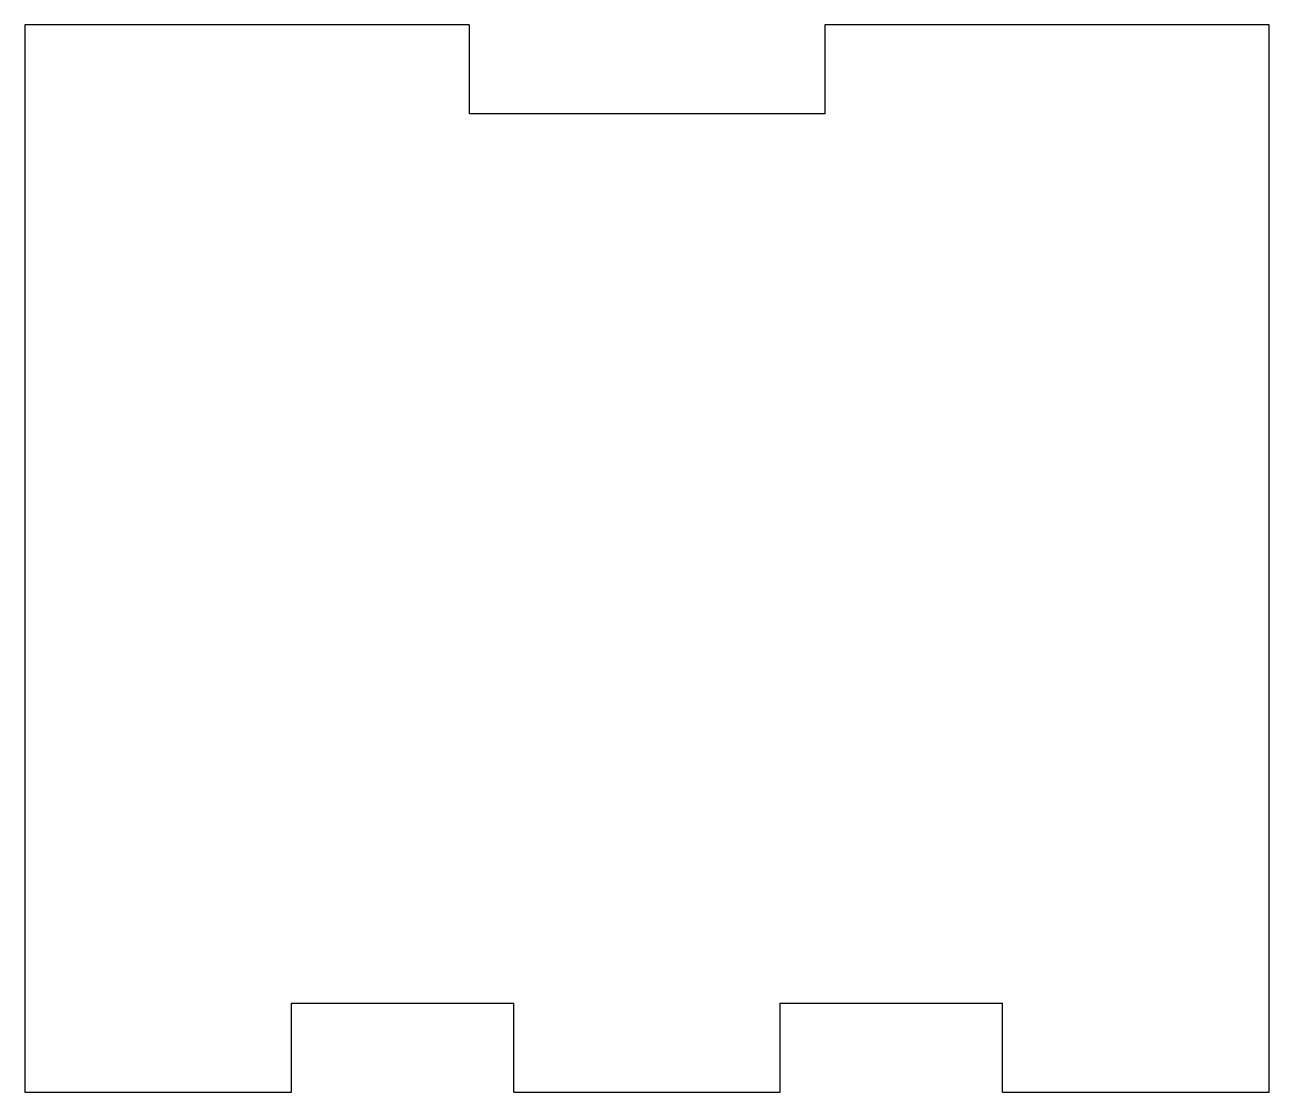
# Model space of a CAD drawing. Header units: millimetres. Extents: x -70 to 0, y -55 to 5.
import ezdxf

# ---------------------------------------------------------------- set-up
doc = ezdxf.new("R2010")
doc.units = ezdxf.units.MM

msp = doc.modelspace()

# ---------------------------------------------------------------- linework, layer by layer
at = {"color": 7, "linetype": 'Continuous', "lineweight": 25}
for p, q in [((-45, 5), (-70, 5)), ((-70, 5), (-70, -55)), ((-45, 5), (-45, 0)), ((0, 5), (-25, 5)), ((-25, 5), (-25, 0)), ((0, -55), (0, 5)), ((-25, 0), (-45, 0)), ((-55, -55), (-55, -50)), ((-55, -50), (-42.5, -50)), ((-42.5, -55), (-42.5, -50)), ((-27.5, -55), (-27.5, -50)), ((-27.5, -50), (-15, -50)), ((-15, -55), (-15, -50)), ((-70, -55), (-55, -55)), ((-42.5, -55), (-27.5, -55)), ((-15, -55), (0, -55))]:
    msp.add_line(p, q, dxfattribs=at)

doc.saveas('drawing.dxf')
